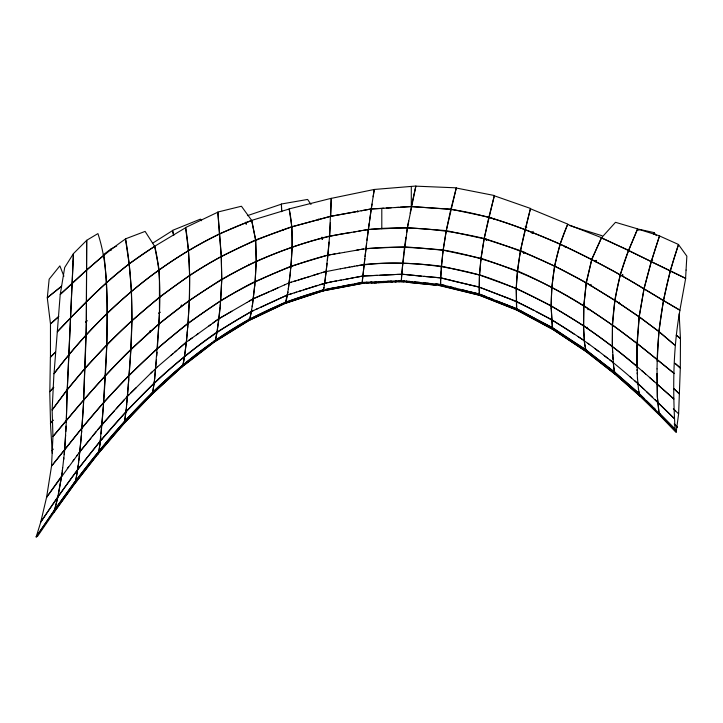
<?xml version="1.0" encoding="UTF-8"?>
<svg xmlns="http://www.w3.org/2000/svg" width="723" height="723" viewBox="0 0 723 723"><rect width="100%" height="100%" fill="white"/><g stroke="black" fill="none" stroke-linecap="round" stroke-linejoin="round"><path stroke-width="1.08" d="M323.073 289.552L323.091 290.872L285.196 303.317L248.793 320.515L214.243 341.916L215.499 339.909L216.231 336.466L218.979 318.626L208.784 326.055M603.533 363.597L614.496 372.02L639.096 393.565L675.083 429.236L676.168 432.155L660 415.499L659.114 413.42L657.334 396.502L657.035 368.902M54.171 510.04L54.071 512.255L37.533 536.285L36.177 536.963L40.759 522.087L57.858 496.873L77.578 469.643L98.906 442.783M438.463 285.341L479.43 295.21L517.099 310.221L552.968 329.498L586.127 351.523L615.49 374.46L640.189 396.267L659.991 415.517L660.207 414.017L660.027 415.472L676.15 432.182L678.626 413.881L680.307 367.908L680.46 338.536L679.132 313.845M656.972 373.466L657.397 397.614L658.897 412.625M434.026 284.934L440.623 285.558L440.605 281.274M636.945 347.781L637.379 377.063L638.463 389.2L639.855 395.671L660.009 415.49L658.906 412.616L675.101 429.218C672.724 389.598 672.887 349.345 679.954 310.185L663.416 300.569L658.879 331.477L657.189 361.22M636.972 346.335L636.9 367.356M67.04 395.635L73.159 261.12M440.623 285.486L440.587 281.636M636.963 347.772L639.222 316.773L614.758 300.361L612.544 324.943L636.981 343.479L639.132 316.855L658.879 331.477L674.722 345.061L658.807 331.532L639.231 316.773L643.931 288.902L679.882 310.239L685.675 278.328L651.306 261.599L659.457 235.924L678.554 244.501C665.711 281.545 658.255 320.497 657.198 359.711C614.695 324.256 568.395 293.077 517.532 270.935L520.37 250.881L530.348 208.73L567.844 224.148C555.851 250.465 551.043 279.539 551.224 308.341M657.026 368.893L657.243 359.665L637.026 343.434L636.99 346.326M67.058 395.644L66.245 422.458M440.596 281.229L440.632 280.027M517.144 309.11L517.126 310.167L552.987 329.462L586.109 351.559L615.463 374.487L640.171 396.285L640.298 395.11M440.605 280.813L441.419 266.2C413.348 263 384.961 261.509 356.954 265.82M517.126 309.146L517.099 310.221L516.719 308.676L521.175 311.089M440.623 279.991L440.696 277.867L435.933 277.451M361.979 282.241L361.943 283.47L323.073 290.827L285.224 303.38L285.169 302.63M351.342 232.426C318.373 237.081 286.751 248.161 256.285 261.328L255.599 239.891L291.911 226.868L330.763 216.231L331.242 198.382L374.261 189.462L415.888 186.037L411.297 206.588L395.165 207.519M361.979 282.449L361.943 283.443L323.082 290.863L323.073 289.598M479.494 293.086L479.421 295.228L517.053 310.022M73.14 261.12L73.439 253.619L86.715 240.316L86.371 322.259L83.425 405.187M395.101 281.961L401.301 281.627L401.771 274.18L414.017 275.382M440.678 284.501L440.641 285.513L479.412 295.237L479.494 293.113M479.394 277.261L479.34 294.867M659.051 385.838C636.195 365.232 612.435 345.639 587.085 328.179L587.085 327.185L587.04 328.242M440.623 285.558L440.669 284.564M479.448 275.698L479.105 290.574M398.744 281.753L401.301 281.609L401.545 277.487M479.403 276.502L480.985 258.454L484.211 238.518C446.272 229.444 407.212 225.477 368.287 229.516L365.052 256.566M66.254 422.458L64.745 449.579L62.693 467.862M479.43 275.734L479.466 274.957C441.934 264.564 402.946 260.723 364.157 264.51L362.033 283.163M409.055 282.422L401.301 281.618L401.346 280.741M401.301 281.455L401.319 281.084M66.1 426.109L65.829 431.559M83.516 403.407L86.254 332.67L86.679 240.298L97.921 233.601C109.769 269.363 106.733 307.763 106.841 344.889C140.831 310.429 178.798 279.693 221.355 256.43L255.581 239.882L251.74 220.497C171.966 249.688 104.781 306.507 53.945 373.719L52.128 409.968L52.951 436.538L51.532 466.118L46.579 497.316L40.75 522.078C58.165 496.105 76.249 470.574 96.087 446.38M83.543 403.416L81.961 428.088C130.14 369.281 186.805 315.969 255.129 281.446L256.249 261.292C221.319 278.048 188.848 299.304 158.979 323.949L154.695 378.5M252.318 305.937L255.147 281.5L256.213 261.211L255.689 240.036L251.658 220.37L241.437 206.236L217.804 212.047L219.421 233.854L251.649 220.388L289.191 209.001L291.848 226.724C256.059 238.942 221.283 254.351 189.724 275.373L188.45 250.221L185.567 227.555L217.903 212.146L221.355 256.43L221.672 279.195L189.417 300.388C189.95 276.096 189.525 251.712 185.703 227.664L154.623 246.299L129.128 263.823L125.459 238.87L145.106 231.405L154.641 246.326L159.141 269.67L159.431 279.873L159.458 312.155L157.37 348.341L129.056 375.345C132.942 329.914 133.565 283.985 125.576 238.933C101.889 255.129 81.374 275.174 60.217 294.415L54.017 373.746C97.768 315.571 153.818 265.901 219.467 233.909L221.22 256.276L221.798 279.349C255.508 259.864 291.875 245.558 329.607 236.014L330.42 222.494M401.301 281.627L403.904 281.88M65.639 435.183L64.211 454.595M83.443 405.187L81.112 438.509L78.536 462.991M220.208 306.344L221.762 279.304L220.768 300.678C254.198 280.551 290.077 264.745 327.953 255.138L329.11 242.06M441.111 270.673L440.705 277.831L450.402 280.226M441.202 269.209L443.154 250.077C415.87 247.221 388.414 245.847 361.148 249.408M102.576 416.457C106.588 362.829 109.923 308.73 103.995 255.129L86.552 269.986L60.253 294.433L64.699 267.474L73.439 253.619L67.203 389.851L85.079 368.143L106.796 344.871L103.57 402.557L81.934 428.07L51.541 466.127M103.407 405.377L103.588 402.584L129.01 375.309L130.809 349.525L159.024 323.985L189.372 300.352L188.034 323.118L157.415 348.396M401.599 276.683L403.732 253.818M613.466 364.265C613.357 370.312 617.162 378.256 614.541 372.191M129.037 375.336L128.839 377.993M103.317 406.769L99.882 444.799M128.369 384.591L126.353 407.926M128.36 384.609L128.857 377.993M128.748 379.322L126.814 403.136M81.591 432.562L81.708 431.062M157.108 352.164L156.801 355.951M187.971 324.356L189.327 300.298L189.697 275.355L159.855 296.773L132.02 320.623L131.469 291.152L129.182 263.85C102.847 283.868 80.181 307.998 57.307 331.776C87.049 300.37 117.551 269.01 154.785 246.416C160.913 271.794 160.343 298.03 158.952 323.922C125.215 353.294 94.541 385.946 66.362 420.65L67.122 389.814C86.968 365.133 108.712 342.087 131.975 320.605L130.746 349.471C102.955 376.8 77.84 406.588 52.942 436.529L66.335 420.632M619.141 303.741L619.268 302.214M81.238 437.026L81.356 435.544M187.347 331.532L188.061 323.154L220.741 300.651M102.576 416.448L101.844 424.654L79.837 451.73L46.588 497.325L61.618 476.05L57.379 499.25L54.062 512.236L74.333 484.175L97.623 454.225L123.443 424.03L123.253 423.199L123.506 424.085L97.686 454.27L73.023 485.901L54.017 512.209L58.138 495.598M187.664 327.962L187.863 325.558M402.295 267.799L407.438 227.546L415.842 186.154L456.349 187.835L450.818 209.363L411.459 206.498L400.289 207.212M402.259 268.495L401.78 274.18L379.774 275.291M81.247 437.017L79.214 457.397M329.507 237.271L331.224 198.319L289.146 208.902C293.222 227.745 292.426 247.076 290.953 266.154L255.183 281.554M156.493 359.683L154.153 383.009C184.347 354.966 217.271 329.833 253.683 310.42M187.248 332.716L187.465 330.33M187.356 331.514L186.353 342.124L171.044 355.318M126.624 405.07L126.715 404.112M187.248 332.697L186.344 342.096L198.59 333.402M220.416 304.067L217.352 330.33M480.777 260.533L479.512 274.857C537.921 293.502 590.32 326.832 636.855 366.263M101.066 433.917L101.844 424.663L127.347 396.34L136.24 387.655M220.117 307.456L218.979 318.626L212.869 323.082M480.831 260.443L481.039 258.328L443.118 250.194L442.675 254.225M254.713 285.874L254.948 283.696M186.353 342.133L184.166 358.798L183.055 364.446L181.862 366.968L151.532 394.586L123.506 424.085L124.718 421.084L126.362 407.917M254.731 285.865L252.435 305.142M290.763 268.332L292.2 246.832L291.866 226.751L330.782 216.322L356.068 211.731M363.542 270.33L366.534 243.796M126.263 408.875L124.681 421.048L123.452 424.03L151.586 394.65L152.77 391.839L154.144 383.009L125.965 411.73L119.575 419.06M290.194 273.556L290.971 266.218L327.944 255.083L327.411 260.235M363.47 271.044L362.575 279.313M442.566 255.228L441.437 266.136L479.457 274.993L516.276 288.369L516.719 308.811M640.307 395.092L640.171 396.285L639.114 393.547L614.505 372.011L596.231 357.948M100.768 436.945L100.316 440.976L96.078 446.371M290.429 271.468L288.314 288.974M290.095 274.577L288.423 288.215M327.085 263.271L325.242 278.744M63.678 459.602L63.859 457.939M364.826 258.554L364.157 264.473L352.173 266.697M403.868 252.797L404.537 246.778L365.928 248.585M100.027 443.533L100.298 440.967L98.897 442.774M154.577 379.412L154.677 378.509M362.44 280.497L362.53 279.711M79.087 458.527L78.807 460.768M154.388 381.22L152.815 391.884L151.532 394.586L151.297 393.61M100.036 443.551L98.879 451.242L97.641 454.234L97.46 453.059M366.977 240.235L371.242 208.992L382.16 208.414M62.07 472.788L61.627 476.059L62.702 467.853M62.286 471.143L62.494 469.507M326.19 271.315L325.052 280.19M78.671 461.889C77.804 468.26 77.027 474.65 75.626 480.931C75.346 482.033 74.044 485.657 74.288 482.738C93.357 457.659 113.258 432.824 135.282 410.158C189.263 352.49 256.882 303.768 335.373 287.519M325.16 279.458L323.94 287.7M99.873 444.817L98.934 451.016L97.677 454.261L97.478 453.077M324.97 280.904L324.546 283.913M184.844 354.378L186.335 342.096L178.698 348.73M78.238 465.223L75.951 479.331L74.297 484.148L74.315 482.756M184.727 355.228L183.1 364.491L181.798 366.895L151.595 394.668L151.36 393.818M369.598 220.515L371.251 208.938L330.763 216.267M590.881 285.775L591.08 284.41M288.405 288.251L287.745 292.77M369.227 223.073L368.296 229.462L353.782 232.002M622.494 276.313L622.711 274.794M405.964 237.243L404.546 246.733L443.127 250.203L446.29 230.61L450.772 209.426C489.028 214.586 524.862 229.046 560.162 244.049L554.478 266.082L520.569 250.637L484.085 238.744L481.084 258.265L517.487 270.98L516.231 288.45L516.457 305.07M252.2 306.724L252.417 305.169M287.871 292.002L285.278 303.299L286.01 301.898L249.887 318.861L248.793 320.515L248.649 319.132L248.829 320.605L214.297 342.024L214.089 340.858L214.234 341.898L202.133 351.369L181.862 366.995L181.654 366.109M406.678 232.472L407.401 227.682L446.29 230.61L484.085 238.771L494.243 195.77L530.592 208.468C523.597 234.595 517.135 261.166 516.303 288.323L551.125 305.748L583.452 325.585L584.419 342.241L586.109 351.559L584.609 343.922L583.633 329.363M252.3 305.965L249.959 318.355L248.839 320.587L285.187 303.28L285.16 302.557M287.754 292.752L287.411 294.984L260.397 307.42M324.482 284.347L324.284 285.612M61.618 476.05L58.644 493.032M372.011 204.067L371.251 208.92L361.12 210.836M373.14 196.773L374.261 189.462L371.251 208.911L383.759 208.224M622.539 276.258L622.774 274.722M251.712 309.869L251.468 311.432L258.147 308.405M323.868 288.097L323.073 290.827L323.958 287.682M74.37 482.467L54.921 509.335L36.15 536.945C93.05 452.137 159.44 369.462 249.887 318.843L251.441 311.396L217.108 331.956L215.454 339.828L214.306 342.006L181.798 366.895L181.672 366.263M410.158 213.213L411.405 206.67L450.89 209.182L488.875 217.162L494.433 195.526L456.249 188.025L446.227 230.8L443.181 250.013C493.303 258.807 540.822 278.726 583.759 305.775L586.326 282.747L554.523 266.01L551.803 287.32L551.125 305.748L552.399 327.808L552.968 329.489L552.39 327.655L566.751 337.243M408.685 221.066L407.429 227.646L370.827 229.345M286.218 301.111L287.42 295.02L292.011 293.547M286.2 301.093L286.037 301.961L323.606 289.643M362.096 282.928L362.205 282.404L367.031 282.214M595.752 261.744L596.059 260.443M595.806 261.681L596.141 260.352M523.777 253.204L524.067 252.083L523.786 253.167M486.507 239.277C521.211 250.185 554.704 264.627 586.136 282.946L591.929 259.186L601.328 237.93L628.703 250.375C618.816 274.098 614.08 299.503 612.417 325.07L583.895 305.612L586.181 282.892L614.875 300.244L639.087 316.891L644.085 288.784L651.161 261.699L670.257 270.917L663.38 300.605C608.594 266.344 550.845 236.05 488.838 217.198L484.247 238.482L486.507 239.277L486.335 240.334L486.651 239.205M628.332 251.017L628.694 249.661M628.404 250.953L628.775 249.589M565.675 246.426L565.287 247.537L565.757 246.326M493.945 219.304L494.342 218.337M285.784 302.404L285.54 302.874M532.128 233.339L533.158 231.369M532.2 233.231L532.734 232.219M638.743 230.447L639.367 229.345L654.179 232.625L653.854 234.171L654.125 232.661L656.385 235.644M78.699 453.249L90.872 438.237M76.43 456.303L77.569 454.776M73.032 460.876L74.171 459.349M67.338 468.477L68.477 466.959M81.943 428.07L54.017 463.027M52.363 465.088L53.195 464.058M97.741 429.751L114.641 410.547M96.367 431.45L92.255 436.538M52.345 453.493L52.038 450.61L53.303 449.1M53.104 420.199L50.529 423.208L49.751 391.658L53.665 387.365M53.041 420.171L50.438 423.163L52.119 450.655M119.584 419.069L100.325 440.985L101.925 439.159M101.934 439.168C135.761 398.87 173.891 362.096 217.09 331.938M124.175 399.891L116.231 408.775M53.719 387.383L49.842 391.694L50.375 357.216L55.355 352.173M55.391 352.191L50.456 357.252L50.474 323.85L47.266 297.722L61.572 286.236L47.311 297.74L49.155 279.186L59.873 265.883L63.895 276.195M150.393 373.646L157.614 366.76M152.164 371.875L130.917 392.869M85.594 322.124L86.977 320.759M127.356 396.349L129.128 394.613M85.648 322.151L87.058 320.795M174.876 352.02L176.792 350.366M172.96 353.664L157.614 366.742M160.036 312.246L158.744 313.294L159.973 312.182M103.281 254.74L110.583 249.318L110.845 250.583M210.827 324.564L196.557 334.848M188.396 340.669L192.472 337.777M153.05 242.946L172.625 230.538L173.719 235.382M249.037 301.256L253.348 298.689L266.715 292.869M246.886 302.521L251.197 299.964M246.895 302.494L218.997 318.653L221.139 317.442M231.866 311.252L221.139 317.433M382.277 208.332L387.962 207.944M116.665 246.001L110.447 249.254L110.718 250.529M287.402 294.966L255.933 309.444M284.663 284.853L289.173 282.774M284.672 284.817L271.224 290.854M273.457 289.851L277.912 287.89M266.751 292.842L273.421 289.896M268.947 291.884L253.357 298.735M247.402 215.662L281.455 204.139L281.654 211.658M319.928 284.609L331.767 281.789M317.614 285.368L303.524 289.923M305.847 289.173L327.04 282.639M323.85 272.038L340.379 268.802M321.509 272.788L326.19 271.27L329.625 236.096L356.186 231.595M305.91 289.137L298.888 291.396M321.536 272.752L314.568 274.957M319.168 273.529L312.255 275.68M294.288 292.86L301.265 290.619M296.629 292.092L289.697 294.306M307.618 277.135L314.514 275.002M309.869 276.457L293.782 281.419M298.391 280L305.251 277.894M296.041 280.732L289.182 282.829L291.459 282.133M354.749 283.859L362.205 282.404L342.548 286.191M355.562 277.406L362.928 275.996L394.469 274.568M352.291 284.338L337.749 287.094M350.7 278.328L362.937 275.996L377.451 275.373M345.883 279.232L353.267 277.84M343.488 279.674L348.459 278.735M340.153 286.633L325.946 289.272M338.735 280.551L343.669 279.62M347.42 267.564L354.622 266.236M334.008 281.41L341.283 280.063M345.043 267.989L349.869 267.103M336.511 280.931L329.327 282.259M356.385 250.257L363.552 248.965M340.307 268.839L345.115 267.962M363.443 230.33L369.986 229.39M358.798 249.815L344.546 252.318M358.626 231.161L361.039 230.745M337.433 253.538L344.51 252.336M332.688 254.342L339.765 253.149M335.038 253.954L327.953 255.147L330.312 254.749M388.423 207.917L398.771 207.356M386.263 208.079L391.26 207.799M398.391 280.732L401.364 280.569L395.508 280.886M396.846 274.442L404.229 274.397M389.977 281.175L396.385 280.84M391.161 282.151L396.204 281.889M387.32 281.301L391.432 281.093M386.172 282.404L392.164 282.106M382.223 281.554L388.974 281.22M383.696 282.521L386.606 282.386M379.168 281.69L384.058 281.464M378.78 282.747L383.976 282.521M375.065 281.88L379.774 281.672M373.918 282.973L378.988 282.747M370.583 282.078L376.728 281.798M371.505 283.073L376.611 282.856M366.308 282.259L371.866 282.006M366.706 283.28L372.101 283.055M367.862 283.235L361.943 283.47L363.868 283.389M426.335 276.584L440.696 277.867L445.558 279.033M435.87 277.46L423.913 276.358M435.779 283.985L438.165 284.211M447.944 286.281L440.551 284.401L430.971 283.533M419.051 275.897L426.181 276.557M427.004 283.163L431.658 283.606M429.444 284.491L433.61 284.898M431.758 284.717L435.969 285.115M414.152 275.418L421.319 276.096M423.696 282.838L426.136 283.073M428.558 283.308L414.713 281.952M431.233 284.663L424.708 284.031M418.888 275.861L406.751 274.686M422.286 283.796L428.847 284.437M417.252 282.205L419.747 282.458M417.307 283.299L421.572 283.714M419.819 283.552L424.012 283.958M411.387 281.609L416.34 282.115M414.749 283.036L419.105 283.47M406.398 281.093L409.498 281.419M408.893 281.346L412.128 281.69M409.507 282.494L414.116 282.955M412.155 282.765L416.62 283.217M403.886 280.822L406.832 281.139M406.823 282.214L411.595 282.693M401.364 280.56L404.121 280.849M488.884 217.271L491.667 217.713M469.67 284.871L479.06 287.076L497.776 294.279M469.579 284.844L450.492 280.28M469.76 291.676L479.195 293.954L490.953 298.635M479.232 294.207L474.469 292.824M455.336 281.455L479.069 287.058L504.726 296.936M455.219 281.401L445.612 279.087M462.584 289.932L472.092 292.255M467.383 291.098L455.327 288.134M450.438 286.914L455.264 288.125M447.98 286.299L452.833 287.51M440.551 284.482L445.485 285.657M525.169 226.742L526.832 227.194M573.14 226.588L569.923 225.639M602.078 235.743L573.041 226.697M507.067 297.822C558.084 319.024 603.461 351.984 643.985 389.236M504.762 296.945L516.249 301.283L525.142 305.91M507.04 297.813L497.813 294.306M514.405 307.799L523.398 312.291M514.369 307.808L505.124 304.211M516.701 308.703L507.447 305.115M502.783 303.299L507.356 305.088M500.452 302.386L505.015 304.175M495.761 300.542L500.334 302.341M498.111 301.464L502.675 303.262M491.053 298.68L497.984 301.419M488.694 297.74L493.294 299.566M481.581 294.894L486.254 296.755M536.186 311.676L551.595 319.557L574.053 334.053M533.981 310.529L525.133 305.928M545.72 324.184L552.381 327.664L568.811 338.608M545.675 324.175L534.586 318.301M536.818 319.485L552.372 327.682L551.206 308.35M530.131 315.924L534.523 318.265M536.755 319.458L527.898 314.722M523.425 312.327L527.844 314.686M530.076 315.888L521.193 311.116M584.247 340.533L578.138 336.656M579.132 345.377L585.314 349.39L599.873 360.759M579.114 345.377L566.778 337.27M568.838 338.626L585.305 349.408L596.222 357.93M587.112 328.152L583.515 325.504L583.795 305.721L583.642 329.363M613.456 364.275L613.267 362.404L609.634 359.711M607.817 358.355L604.193 355.644M595.119 348.793L598.752 351.541M587.88 343.28L589.688 344.663M599.882 360.777L603.515 363.588M651.803 259.458L652.715 260.208M676.294 335.12L680.46 338.536L676.276 335.129M634.731 380.768L636.267 382.069M630.113 376.864L631.649 378.165M654.396 381.762L649.381 377.361M644.365 372.932L645.612 374.044M641.861 370.718L643.109 371.821M659.042 385.847L673.908 399.024L656.927 383.949M655.146 399.72L674.053 418.301L645.223 390.402M652.661 397.397L646.461 391.568M643.985 389.227L645.223 390.402M642.747 388.061L637.794 383.371L637.722 382.322M679.078 393.637L673.917 388.703L679.06 393.646M678.626 413.881L673.339 408.82M653.935 407.88L655.174 409.064M674.396 409.833L675.454 410.854M651.45 405.504L652.697 406.697M651.45 405.504L646.507 400.741M644.039 398.346L639.105 393.556M201.563 220.75L200.416 219.132L172.445 230.411L173.619 235.318M311.007 204.437L307.618 199.44L281.383 204.013L281.645 211.631M517.072 310.131L516.791 309.101M318.364 218.988L318.644 220.018M614.559 372.173L613.827 367.302M638.816 391.712L638.906 392.327M246.082 223.145L246.236 224.266L245.956 222.078M613.746 366.706L613.529 364.88M613.393 363.651L612.282 345.052L612.471 325.016L612.408 348.387M322.196 239.34L321.961 237.108L322.196 239.304M637.803 383.362L637.867 384.021M613.194 361.428L613.267 362.404M516.574 306.895L516.484 305.513M613.05 359.458L612.914 357.469M637.442 378.12L637.514 379.177M612.851 356.475L612.724 354.469M612.616 352.463L612.508 350.429M637.144 372.779L637.198 373.854M636.99 369.534L637.035 370.628M479.204 293.936L479.141 291.875M248.576 265.558L248.558 264.284L248.558 265.513M411.297 186.453L411.297 206.588M381.798 208.576L381.798 228.793M181.346 305.142L181.337 306.597L181.356 305.142M150.248 330.736L150.239 332.264L150.239 330.736M686.055 270.068L685.603 278.373L670.194 270.962L678.472 244.546L686.85 256.168L686.055 270.068M588.251 308.45L588.151 309.733L588.242 308.45M616.412 292.426L614.695 300.416L586.371 282.72L591.685 259.394L601.599 237.722L567.591 224.383L560.153 244.076C588.721 257.777 617.099 271.956 643.886 288.938L651.369 261.554L628.441 250.556L620.289 274.641L616.412 292.426M655.345 248.811L651.197 261.672L628.63 250.429L637.532 228.965L659.575 235.861L655.345 248.811M629.652 247.826L628.522 250.51L601.536 237.777L615.499 222.313L637.668 228.884L629.652 247.826M67.112 389.814L52.128 409.968L67.158 389.833M58.708 316.529L50.547 323.886L58.708 316.529M674.315 373.556L657.225 359.674L674.279 373.583M679.24 366.986L674.957 363.271L680.262 367.944L679.24 366.986M677.297 427.022L674.207 423.931L677.27 427.049M357.804 211.866L357.56 210.881L357.795 211.866M282.838 230.538L282.72 229.39L282.829 230.529"/></g></svg>
